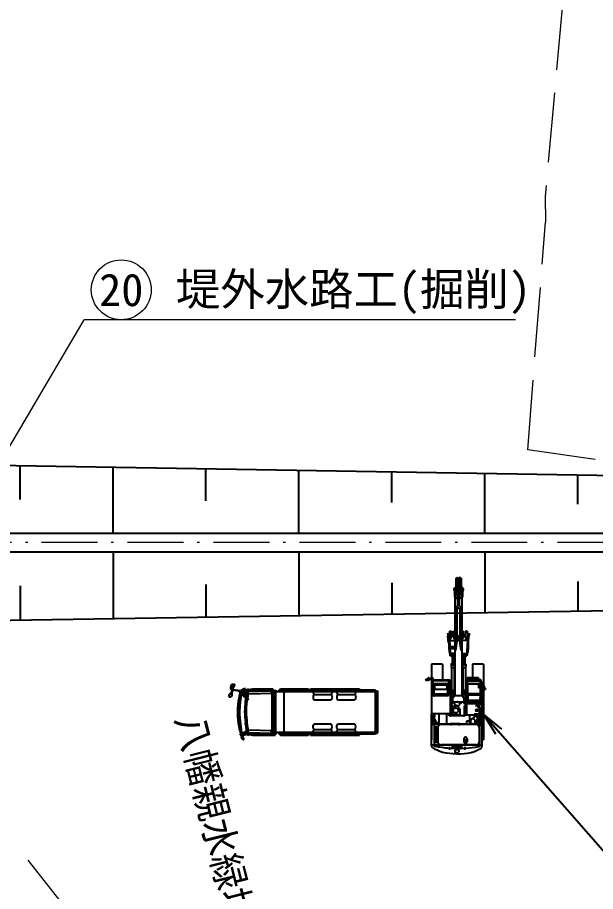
# Model space of a CAD drawing. Header units: millimetres. Extents: x -2078669 to -1085629, y -5987148 to 310365.
# Drawn here: x -1631355 to -1600260, y -5436709 to -5389728 of the extents above; entities that cross this region are included whole.
import ezdxf
from ezdxf.enums import TextEntityAlignment as Align

# ---------------------------------------------------------------- set-up
doc = ezdxf.new("R2010")
doc.units = ezdxf.units.MM
doc.header["$LTSCALE"] = 500
doc.header["$PDSIZE"] = 300
doc.linetypes.add('SXF_一点短鎖線', pattern=[9.25, 6, -1.5, 0.25, -1.5])
for name, color, linetype, lineweight in [('D-BGD', 7, 'Continuous', 13), ('D-BMK', 2, 'SXF_一点短鎖線', 13), ('D-BYP-STRA', 1, 'Continuous', 25), ('D-BYP-STRB', 5, 'Continuous', 25), ('D-BYP-STRC', 1, 'Continuous', 13)]:
    doc.layers.add(name, color=color, linetype=linetype, lineweight=lineweight)
doc.styles.add('BIGFONT', font='txt', dxfattribs={"height": 0.2, "bigfont": 'BIGFONT'})
doc.styles.add('MS ゴシック', font='MS Gothic.ttf')
doc.styles.get("Standard").update_dxf_attribs({"font": 'txt.shx', "bigfont": '@extfont2.shx'})
doc.dimstyles.new('DIM-500-F', dxfattribs={"dimscale": 500, "dimtxt": 3.5, "dimasz": 2.5, "dimexe": 0, "dimexo": 2, "dimgap": 0.8, "dimtad": 1, "dimdec": 0, "dimzin": 0, "dimdsep": 46, "dimtxsty": 'MS ゴシック', "dimblk": 'OPEN', "dimcen": 0.1, "dimclrd": 256, "dimclre": 256, "dimclrt": 256, "dimaunit": 1, "dimadec": 4, "dimazin": 0, "dimtfac": 1, "dimtdec": 0, "dimtmove": 2, "dimatfit": 3, "dimldrblk": 'OPEN', "dimfxl": 1, "dimtolj": 1, "dimtzin": 0, "dimlwd": -1, "dimlwe": -1, "dimarcsym": 2})

# ---------------------------------------------------------------- blocks, each defined once
blk = doc.blocks.new('河川平面')
at = {"layer": 'D-BGD', "linetype": 'Continuous'}
for p, q in [((1708952, -2754304, 363161), (1708614, -2758035, 363015)), ((1708501, -2759279, 362967), (1708163, -2763011, 362822)), ((1707836, -2768491, 362757), (1708010, -2766237, 362740)), ((1707449, -2773476, 362793), (1707739, -2769738, 362766)), ((1707063, -2778461, 362830), (1707353, -2774722, 362802)), ((1710683, -2778985, 362810), (1707063, -2778461, 362830)), ((1680162, -2800525, 363195), (1682487, -2803466, 363236))]:
    blk.add_line(p, q, dxfattribs=at)
at = {"layer": 'D-BGD', "linetype": 'Continuous', "extrusion": (-0.293922, -0.009871, 0.955778), "elevation": -128017}
blk.add_lwpolyline([(2820030, 1649604), (2820629, 1649526), (2822009, 1649492)], dxfattribs=at)
at = {"layer": 'D-BGD', "linetype": 'Continuous', "style": 'BIGFONT'}
blk.add_text('八幡親水緑地', height=1750, rotation=284.1091, dxfattribs=at).set_placement((1687956, -2792955))
blk = doc.blocks.new('_Open')
at = {"color": 0, "linetype": 'ByBlock', "lineweight": -2}
for p, q in [((-1, 0.167), (0, 0)), ((-1, -0.167), (0, 0)), ((0, 0), (-1, 0))]:
    blk.add_line(p, q, dxfattribs=at)
blk = doc.blocks.new('A$C45d7a2f6')
at = {"layer": 'D-BYP-STRB', "linetype": 'Continuous'}
for p, q in [((4656, 3096), (5851, 3096)), ((4656, 3096), (4656, 2496)), ((5396, 2831), (5396, 2215)), ((5396, 2831), (5596, 2831)), ((5446, 2831), (5446, 2215)), ((5496, 2831), (5496, 2215)), ((5509, 2945), (6472, 2945)), ((5509, 2910), (6472, 2910)), ((5546, 2831), (5546, 2215)), ((5596, 3012), (5596, 2945)), ((5596, 3012), (5812, 3012)), ((5596, 2910), (5596, 2187)), ((5720, 2945), (5723, 2967)), ((5723, 2967), (5734, 2988)), ((5732, 3012), (5732, 2984)), ((5732, 2910), (5732, 2233)), ((5734, 2988), (5751, 3006)), ((5751, 3006), (5799, 2984)), ((5755, 2980), (6444, 2980)), ((5780, 2910), (5780, 2831)), ((5780, 2831), (5924, 2831)), ((5797, 2980), (5876, 3149)), ((5818, 2980), (5893, 3140)), ((5833, 3012), (7026, 3012)), ((5859, 3148), (5850, 3128)), ((5862, 3119), (5850, 3128)), ((5872, 3167), (5859, 3148)), ((5888, 3182), (5872, 3167)), ((5872, 3096), (5907, 3096)), ((5877, 2910), (5877, 2831)), ((5883, 3104), (5878, 3108)), ((5922, 3159), (5883, 3104)), ((5922, 3159), (5888, 3182)), ((5896, 3046), (5893, 3058)), ((5915, 3107), (5895, 3121)), ((5896, 3046), (5916, 3029)), ((5898, 3083), (5946, 3152)), ((5930, 3129), (5910, 3142)), ((5924, 2910), (5924, 2831)), ((5968, 3175), (6007, 3204)), ((5974, 3096), (8726, 3096)), ((6007, 3204), (6031, 3192)), ((6248, 2910), (6248, 2225)), ((6334, 2910), (6334, 2225)), ((6502, 2966), (6560, 2935)), ((6510, 2907), (6839, 2859)), ((6515, 2942), (6856, 2892)), ((6549, 2902), (6838, 2750)), ((6613, 2868), (6613, 2255)), ((6654, 2886), (6859, 2779)), ((6701, 3012), (6701, 2915)), ((6701, 2879), (6701, 2862)), ((6701, 2822), (6701, 2194)), ((6799, 3012), (6799, 2900)), ((6799, 2865), (6799, 2810)), ((6839, 2859), (6903, 2797)), ((6856, 2892), (6928, 2822)), ((6928, 2822), (6903, 2797)), ((6959, 2876), (6959, 2781)), ((6977, 2893), (7868, 2893)), ((6977, 2858), (7868, 2858)), ((6994, 2858), (6994, 2781)), ((7105, 2993), (7105, 2974)), ((7105, 2993), (7161, 2993)), ((7105, 2974), (7161, 2974)), ((7161, 3002), (7161, 2967)), ((7236, 3002), (7236, 2967)), ((7236, 2993), (7313, 2993)), ((7236, 2974), (7313, 2974)), ((7313, 3012), (9090, 3012)), ((7340, 2858), (7340, 2594)), ((7349, 2938), (7349, 2893)), ((7368, 2938), (7368, 2893)), ((7375, 2858), (7375, 2594)), ((7401, 3012), (7401, 2934)), ((7401, 2858), (7401, 2128)), ((7495, 2999), (7402, 2935)), ((7635, 2824), (7519, 2743)), ((7702, 2824), (7817, 2743)), ((7842, 2999), (7934, 2935)), ((7940, 3012), (7940, 2931)), ((7944, 2879), (9050, 2879)), ((8056, 2858), (8840, 2858)), ((8726, 3096), (8726, 3012)), ((9010, 2879), (9010, 3012)), ((9010, 2879), (9010, 300)), ((4656, 2496), (5596, 2496)), ((6799, 2770), (6799, 2187)), ((6838, 2750), (6903, 2686)), ((6859, 2779), (6928, 2711)), ((6928, 2711), (6903, 2686)), ((6959, 2781), (6994, 2781)), ((7340, 2594), (7375, 2594)), ((7401, 2350), (7879, 2350)), ((7489, 2596), (7631, 2433)), ((7689, 2650), (7600, 2559)), ((7693, 2647), (7603, 2554)), ((7649, 2759), (7815, 2621)), ((7720, 2350), (7720, 2179)), ((7879, 2786), (7879, 2350)), ((7896, 2698), (7896, 1796)), ((9000, 2698), (9000, 804)), ((43, 1885), (919, 1885)), ((43, 1885), (43, 1840)), ((494, 1885), (494, 1793)), ((559, 1974), (559, 1901)), ((559, 1974), (733, 1974)), ((559, 1962), (988, 1962)), ((559, 1901), (731, 1901)), ((599, 1998), (599, 1974)), ((599, 1998), (690, 1998)), ((599, 1901), (599, 1885)), ((690, 1998), (690, 1974)), ((690, 1901), (690, 1885)), ((731, 1923), (1020, 1923)), ((731, 1923), (731, 1885)), ((733, 1974), (733, 1962)), ((919, 1923), (919, 1793)), ((988, 1962), (1118, 1937)), ((1118, 1937), (1118, 1793)), ((1118, 1937), (6365, 1937)), ((2887, 2220), (3131, 2228)), ((2887, 2220), (2887, 2125)), ((2887, 2125), (3131, 2117)), ((2887, 2006), (3131, 2014)), ((2887, 2006), (2887, 1937)), ((3106, 2279), (3000, 2323)), ((3000, 2323), (3106, 2323)), ((3081, 1918), (3068, 1893)), ((3068, 1893), (3215, 1814)), ((3081, 1918), (3222, 1842)), ((3106, 2323), (3142, 2308)), ((3106, 2279), (3422, 2255)), ((3131, 2228), (3131, 2270)), ((3131, 2270), (3382, 2251)), ((3131, 2270), (3228, 2270)), ((3131, 2231), (3131, 2228)), ((3131, 2228), (3301, 2200)), ((3131, 2117), (3301, 2145)), ((3131, 2117), (3131, 2014)), ((3131, 2014), (3301, 1986)), ((3511, 2280), (3142, 2308)), ((3301, 2200), (3301, 2145)), ((3301, 1986), (3301, 1937)), ((3382, 2251), (3382, 1939)), ((3382, 2225), (4206, 2178)), ((3383, 2250), (4007, 2250)), ((3383, 2233), (4007, 2233)), ((3920, 1918), (3397, 1842)), ((3924, 1890), (3399, 1814)), ((3422, 2255), (3511, 2255)), ((3511, 2255), (3511, 2280)), ((3511, 2270), (3763, 2270)), ((3763, 2270), (4007, 2250)), ((3924, 1890), (3920, 1918)), ((4007, 2233), (4007, 2250)), ((4007, 2233), (4206, 2199)), ((4076, 1970), (4080, 1999)), ((4241, 1999), (4080, 1999)), ((4090, 2096), (4090, 2142)), ((4090, 2142), (4231, 2142)), ((4090, 1999), (4090, 2096)), ((4231, 2096), (4090, 2096)), ((4206, 2142), (4206, 2199)), ((4231, 2096), (4231, 2142)), ((4231, 1999), (4231, 2096)), ((4231, 2090), (4651, 2090)), ((4231, 2005), (4651, 2005)), ((4246, 1970), (4241, 1999)), ((4651, 2136), (4789, 2136)), ((4651, 2136), (4685, 2136)), ((4651, 1959), (4789, 1959)), ((4651, 1959), (4685, 1959)), ((4817, 2119), (6019, 2119)), ((4817, 1976), (6019, 1976)), ((5396, 2215), (5596, 2215)), ((5596, 2216), (5771, 2216)), ((6799, 2187), (5596, 2187)), ((5732, 2233), (6248, 2233)), ((5771, 2233), (5771, 2216)), ((5841, 2187), (5871, 2119)), ((6017, 2135), (6017, 2118)), ((6017, 2135), (7238, 2135)), ((6023, 2187), (6023, 2135)), ((6023, 1976), (6023, 1937)), ((6025, 1959), (6266, 1959)), ((6034, 2113), (7238, 2113)), ((6035, 1981), (6312, 1981)), ((6047, 2098), (6178, 2098)), ((6047, 1997), (6178, 1997)), ((6078, 2187), (6078, 2135)), ((6130, 1959), (6130, 1937)), ((6166, 2187), (6166, 2135)), ((6168, 2113), (6168, 2097)), ((6168, 1981), (6168, 1997)), ((6168, 1937), (6168, 1959)), ((6178, 1997), (6178, 2098)), ((6472, 2018), (6189, 1937)), ((6248, 2225), (6334, 2225)), ((6262, 1981), (6262, 2113)), ((6290, 1981), (6290, 2113)), ((6312, 1972), (6312, 1981)), ((6343, 2255), (6701, 2255)), ((6365, 1937), (6365, 1554)), ((6404, 2135), (6404, 2187)), ((6453, 2113), (6453, 2088)), ((6792, 2088), (6453, 2088)), ((6465, 2063), (6465, 2088)), ((6732, 2063), (6465, 2063)), ((6472, 2063), (6472, 2018)), ((6702, 2062), (6702, 1430)), ((6758, 2076), (6732, 2063)), ((6811, 2093), (6733, 2051)), ((6758, 2088), (6758, 2076)), ((6792, 2113), (6792, 2088)), ((6799, 2187), (7401, 2187)), ((6811, 2093), (6811, 2113)), ((6897, 2169), (6897, 2135)), ((7367, 2169), (6897, 2169)), ((6897, 2113), (6897, 2074)), ((7431, 2074), (6897, 2074)), ((6919, 2135), (6919, 2113)), ((7238, 2135), (7238, 2113)), ((7352, 2187), (7398, 2131)), ((7442, 2009), (7442, 1326)), ((7720, 2179), (7879, 2179)), ((7879, 2179), (7879, 1789)), ((8668, 2211), (8841, 2211)), ((8668, 2040), (8841, 2040)), ((8752, 2211), (8752, 2040)), ((8752, 2188), (8809, 2188)), ((8755, 2063), (8809, 2063)), ((8809, 2174), (8899, 2174)), ((8809, 2077), (8899, 2077)), ((8899, 2174), (8899, 2077)), ((9035, 1907), (9144, 1907)), ((9035, 1907), (9035, 1405)), ((9139, 2061), (9139, 2136)), ((9139, 2136), (9214, 2136)), ((9139, 2061), (9214, 2061)), ((9146, 1907), (9146, 1405)), ((9214, 2061), (9214, 2136)), ((0, 1840), (0, 1805)), ((0, 1840), (494, 1840)), ((0, 1805), (494, 1805)), ((0, 1687), (494, 1687)), ((0, 1652), (0, 1687)), ((0, 1652), (494, 1652)), ((29, 1805), (29, 1746)), ((29, 1687), (29, 1746)), ((43, 1606), (43, 1652)), ((43, 1606), (919, 1606)), ((170, 1805), (170, 1746)), ((170, 1793), (1533, 1793)), ((170, 1687), (170, 1746)), ((170, 1698), (1533, 1698)), ((494, 1606), (494, 1698)), ((559, 1518), (559, 1590)), ((559, 1590), (731, 1590)), ((559, 1530), (988, 1530)), ((559, 1518), (733, 1518)), ((599, 1590), (599, 1606)), ((599, 1494), (599, 1518)), ((599, 1494), (690, 1494)), ((690, 1590), (690, 1606)), ((690, 1494), (690, 1518)), ((731, 1568), (731, 1606)), ((731, 1568), (1020, 1568)), ((733, 1518), (733, 1530)), ((919, 1568), (919, 1698)), ((988, 1530), (1118, 1554)), ((1084, 1860), (1084, 1793)), ((1084, 1632), (1084, 1698)), ((1118, 1554), (1118, 1698)), ((1118, 1554), (6365, 1554)), ((1574, 1849), (1703, 1849)), ((1574, 1643), (1703, 1643)), ((1703, 1826), (3183, 1826)), ((1706, 1665), (3183, 1665)), ((2887, 1485), (2887, 1554)), ((2887, 1485), (3131, 1477)), ((3068, 1598), (3215, 1678)), ((3081, 1573), (3068, 1598)), ((3081, 1573), (3222, 1650)), ((3131, 1477), (3301, 1505)), ((3131, 1374), (3131, 1477)), ((3165, 1789), (3286, 1789)), ((3165, 1703), (3286, 1703)), ((3215, 1814), (3399, 1814)), ((3215, 1678), (3399, 1678)), ((3222, 1842), (3397, 1842)), ((3222, 1789), (3222, 1814)), ((3222, 1795), (3400, 1795)), ((3222, 1703), (3222, 1678)), ((3222, 1697), (3400, 1697)), ((3222, 1650), (3397, 1650)), ((3301, 1505), (3301, 1554)), ((3363, 1795), (3363, 1746)), ((3363, 1697), (3363, 1746)), ((3382, 1241), (3382, 1552)), ((3920, 1573), (3397, 1650)), ((3924, 1601), (3399, 1678)), ((3400, 1795), (3400, 1814)), ((3400, 1697), (3400, 1678)), ((3786, 1520), (3726, 1524)), ((3726, 1523), (3726, 1348)), ((3789, 1526), (3789, 1520)), ((3839, 1526), (3789, 1526)), ((3800, 1526), (3800, 1554)), ((3816, 1491), (3801, 1511)), ((3816, 1491), (3816, 1380)), ((3839, 1415), (3816, 1415)), ((3828, 1526), (3828, 1554)), ((3839, 1526), (3839, 1415)), ((3924, 1601), (3920, 1573)), ((4076, 1522), (4080, 1492)), ((4241, 1492), (4080, 1492)), ((4090, 1492), (4090, 1396)), ((4231, 1492), (4231, 1396)), ((4231, 1487), (4651, 1487)), ((4246, 1522), (4241, 1492)), ((4651, 1532), (4789, 1532)), ((4817, 1515), (6019, 1515)), ((6023, 1554), (6023, 1514)), ((6025, 1532), (6266, 1532)), ((6035, 1510), (6312, 1510)), ((6047, 1494), (6178, 1494)), ((6168, 1554), (6168, 1532)), ((6168, 1510), (6168, 1494)), ((6178, 1494), (6178, 1394)), ((6472, 1473), (6189, 1554)), ((6262, 1510), (6262, 1378)), ((6290, 1378), (6290, 1510)), ((6312, 1510), (6312, 1519)), ((6465, 1428), (6732, 1428)), ((6465, 1428), (6465, 1403)), ((6472, 1428), (6472, 1473)), ((6758, 1415), (6732, 1428)), ((6733, 1440), (6811, 1398)), ((6758, 1403), (6758, 1415)), ((6799, 1868), (6761, 1829)), ((6761, 1829), (6808, 1783)), ((6808, 1783), (6846, 1823)), ((6911, 1412), (6911, 1602)), ((7036, 1426), (7270, 1426)), ((7056, 1402), (7118, 1417)), ((7068, 1813), (7442, 1813)), ((7442, 1417), (7116, 1417)), ((7387, 1813), (7387, 1542)), ((7852, 1386), (7852, 1740)), ((7874, 1386), (7874, 1740)), ((7879, 1758), (7879, 1368)), ((7896, 1773), (7896, 1353)), ((7909, 1797), (7939, 1797)), ((7909, 1775), (7939, 1775)), ((7939, 1797), (7939, 1775)), ((9258, 1721), (9258, 1590)), ((9298, 1761), (9368, 1761)), ((9298, 1550), (9368, 1550)), ((9298, 1550), (9368, 1550)), ((9426, 1703), (9402, 1742)), ((9426, 1607), (9402, 1569)), ((9431, 1682), (9431, 1628)), ((2887, 1366), (3131, 1374)), ((2887, 1272), (2887, 1366)), ((2887, 1272), (3131, 1264)), ((3106, 1213), (3000, 1168)), ((3000, 1168), (3106, 1168)), ((3106, 1213), (3422, 1236)), ((3106, 1168), (3142, 1183)), ((3131, 1374), (3301, 1346)), ((3131, 1264), (3301, 1292)), ((3131, 1260), (3131, 1264)), ((3131, 1264), (3131, 1222)), ((3131, 1222), (3382, 1241)), ((3131, 1222), (3228, 1222)), ((3511, 1211), (3142, 1183)), ((3301, 1292), (3301, 1346)), ((3382, 1266), (4206, 1313)), ((3383, 1258), (4007, 1258)), ((3383, 1241), (4007, 1241)), ((3422, 1236), (3511, 1236)), ((3511, 1236), (3511, 1211)), ((3511, 1222), (3763, 1222)), ((3786, 1351), (3726, 1347)), ((3763, 1222), (4007, 1241)), ((3816, 1380), (3801, 1359)), ((4007, 1258), (4206, 1292)), ((4007, 1258), (4007, 1241)), ((4090, 1396), (4090, 1350)), ((4231, 1396), (4090, 1396)), ((4090, 1350), (4231, 1350)), ((4206, 1350), (4206, 1292)), ((4231, 1401), (4651, 1401)), ((4231, 1396), (4231, 1350)), ((4651, 1356), (4685, 1356)), ((4651, 1356), (4789, 1356)), ((4817, 1373), (6019, 1373)), ((5518, 1278), (5518, 354)), ((5534, 1294), (7325, 1294)), ((5548, 1212), (5548, 372)), ((5548, 1212), (5713, 1212)), ((5713, 1294), (5713, 290)), ((5757, 1212), (5713, 1070)), ((5751, 1072), (5751, 510)), ((5762, 1212), (6299, 1212)), ((5788, 1067), (5788, 516)), ((5836, 1294), (5871, 1373)), ((5836, 1157), (6186, 1157)), ((5843, 1122), (5998, 1122)), ((6013, 1107), (6013, 476)), ((6017, 1356), (6017, 1373)), ((6017, 1356), (7238, 1356)), ((6023, 1356), (6023, 1294)), ((6034, 1378), (7237, 1378)), ((6047, 1394), (6178, 1394)), ((6168, 1378), (6168, 1394)), ((6271, 1072), (6271, 510)), ((6359, 1152), (6359, 432)), ((6453, 1378), (6453, 1403)), ((6792, 1403), (6453, 1403)), ((6453, 1356), (6453, 1295)), ((6792, 1378), (6792, 1403)), ((6811, 1378), (6811, 1398)), ((6896, 1402), (7056, 1402)), ((6897, 1378), (6897, 1402)), ((6897, 1322), (6897, 1357)), ((6897, 1322), (7075, 1322)), ((7442, 1322), (7075, 1322)), ((7238, 1355), (7238, 1377)), ((7325, 1294), (7325, 290)), ((7325, 1195), (7397, 1243)), ((7325, 1101), (7879, 1101)), ((7879, 1337), (7879, 439)), ((7896, 1330), (7896, 804)), ((7909, 1351), (7939, 1351)), ((7909, 1329), (7939, 1329)), ((7939, 1351), (7939, 1329)), ((9035, 1405), (9144, 1405)), ((9139, 1227), (9139, 1302)), ((9139, 1302), (9214, 1302)), ((9139, 1227), (9214, 1227)), ((9214, 1227), (9214, 1302)), ((4656, 896), (4656, 296)), ((4656, 896), (5518, 896)), ((7325, 692), (7879, 692)), ((7413, 516), (7413, 419)), ((7448, 516), (7448, 436)), ((7799, 567), (7668, 516)), ((7723, 504), (7723, 436)), ((7758, 504), (7758, 436)), ((7805, 635), (7805, 481)), ((7840, 635), (7840, 481)), ((8021, 605), (8021, 433)), ((8021, 581), (8871, 581)), ((8021, 524), (8871, 524)), ((8041, 625), (8851, 625)), ((8056, 644), (8840, 644)), ((8446, 625), (8446, 433)), ((8871, 605), (8871, 433)), ((4656, 296), (5431, 296)), ((5434, 173), (5392, 162)), ((5392, 162), (5393, 139)), ((5393, 139), (5399, 118)), ((5399, 118), (5409, 97)), ((5453, 109), (5409, 97)), ((5411, 142), (5413, 143)), ((5431, 151), (5413, 144)), ((5420, 126), (5417, 126)), ((5429, 340), (5420, 348)), ((5441, 134), (5420, 126)), ((5428, 345), (5424, 362)), ((5428, 223), (5433, 224)), ((5430, 330), (5434, 193)), ((5430, 325), (5430, 325)), ((5433, 173), (5431, 181)), ((5452, 381), (5438, 384)), ((5447, 350), (5443, 366)), ((5446, 137), (5453, 109)), ((5449, 331), (5453, 194)), ((5449, 316), (5469, 306)), ((5449, 108), (5481, 19)), ((5450, 296), (5518, 296)), ((5452, 229), (5467, 233)), ((5469, 37), (5461, 75)), ((5462, 390), (5501, 371)), ((5633, 322), (5465, 337)), ((5471, 234), (5466, 233)), ((5633, 344), (5467, 359)), ((5471, 224), (5471, 223)), ((5471, 223), (5471, 222)), ((5471, 222), (5471, 222)), ((5479, 202), (5482, 195)), ((5525, 10), (5488, 0)), ((5501, 340), (5501, 340)), ((5518, 332), (5518, 290)), ((5518, 290), (7323, 290)), ((5525, 21), (5525, 21)), ((5525, 21), (5525, 20)), ((5525, 10), (5530, 12)), ((5548, 372), (5713, 372)), ((5649, 355), (5658, 355)), ((5649, 307), (5658, 307)), ((5658, 342), (5674, 342)), ((5658, 320), (5674, 320)), ((5713, 457), (5762, 372)), ((5762, 372), (6299, 372)), ((5836, 425), (6186, 425)), ((5843, 461), (5998, 461)), ((7325, 433), (7413, 433)), ((9056, 300), (7325, 300)), ((7325, 296), (8726, 296)), ((7431, 436), (7760, 436)), ((7431, 401), (7760, 401)), ((7867, 353), (7761, 313)), ((7881, 433), (9019, 433)), ((7890, 433), (7890, 406)), ((7890, 376), (7890, 300)), ((8021, 467), (8871, 467)), ((8726, 300), (8726, 296))]:
    blk.add_line(p, q, dxfattribs=at)
blk.add_lwpolyline([(7236, 3002, 0.136471), (7233, 3014, 0.105694), (7224, 3024, 0.081409), (7212, 3030, 0.070635), (7199, 3031, 0.070632), (7186, 3030, 0.081404), (7174, 3024, 0.105703), (7164, 3014, 0.136497), (7161, 3002, 0.136471), (7164, 2989, 0.105694), (7174, 2980, 0.081409), (7186, 2974, 0.070635), (7199, 2972, 0.070632), (7212, 2974, 0.081404), (7224, 2980, 0.105703), (7233, 2989, 0.136497)], format="xyb", close=True, dxfattribs=at)
for points in [[(7161, 2967, 0.070477), (7162, 2960, 0.064818), (7164, 2954, 0.056649), (7169, 2949, 0.048921), (7174, 2945, 0.042865), (7179, 2941, 0.038626), (7186, 2939, 0.035992), (7192, 2937, 0.034731), (7199, 2937, 0.034724), (7205, 2937, 0.035983), (7212, 2939, 0.038625), (7218, 2941, 0.042865), (7224, 2945, 0.048922), (7229, 2949, 0.056654), (7233, 2954, 0.064825), (7236, 2960, 0.070481), (7236, 2967)], [(4608, 2005, 0.053487), (4617, 1984, 0.089277), (4631, 1967, 0.174121), (4651, 1959, 0.177751), (4671, 1967, 0.091535), (4685, 1984, 0.054322), (4693, 2004, 0.040172), (4698, 2025, 0.035027), (4700, 2047, 0.035027), (4698, 2069, 0.040172), (4693, 2091, 0.054324), (4685, 2111, 0.091541), (4671, 2128, 0.177766), (4651, 2136, 0.174102), (4631, 2128, 0.089274), (4617, 2110, 0.053486), (4608, 2090)], [(4651, 2005, 0.119775), (4657, 2006, 0.082251), (4663, 2010, 0.053784), (4667, 2016, 0.038318), (4670, 2021, 0.029931), (4672, 2028, 0.025241), (4673, 2034, 0.022686), (4674, 2041, 0.021546), (4675, 2047, 0.021544), (4674, 2054, 0.022682), (4673, 2061, 0.025239), (4672, 2067, 0.029928), (4670, 2073, 0.038319), (4667, 2079, 0.05379), (4663, 2084, 0.082258), (4657, 2088, 0.11979), (4651, 2090)], [(4789, 1959, 0.119721), (4802, 1962, 0.082236), (4813, 1971, 0.053797), (4821, 1981, 0.038331), (4827, 1994, 0.029944), (4832, 2007, 0.025253), (4835, 2020, 0.022697), (4837, 2034, 0.021557), (4837, 2047, 0.021555), (4837, 2061, 0.022694), (4835, 2075, 0.025252), (4832, 2088, 0.029943), (4827, 2101, 0.038333), (4821, 2113, 0.053796), (4813, 2124, 0.082239), (4802, 2132, 0.119729), (4789, 2136)], [(6019, 1976, 0.119792), (6030, 1979, 0.082244), (6039, 1985, 0.05378), (6046, 1994, 0.038316), (6051, 2004, 0.02993), (6054, 2015, 0.02524), (6057, 2025, 0.022686), (6058, 2036, 0.021546), (6059, 2047, 0.021544), (6058, 2058, 0.022683), (6057, 2069, 0.02524), (6054, 2080, 0.029929), (6051, 2091, 0.038317), (6046, 2100, 0.053783), (6039, 2109, 0.082245), (6030, 2116, 0.119805), (6019, 2119)], [(1574, 1849, 0.156106), (1560, 1844, 0.082031), (1549, 1833, 0.046403), (1541, 1820, 0.031206), (1536, 1806, 0.023806), (1532, 1791, 0.019869), (1529, 1776, 0.017777), (1528, 1761, 0.016855), (1527, 1746, 0.016853), (1528, 1731, 0.017775), (1529, 1715, 0.019869), (1532, 1700, 0.023806), (1536, 1686, 0.031207), (1541, 1672, 0.046402), (1549, 1658, 0.082035), (1560, 1648, 0.15611), (1574, 1643)], [(1732, 1826, 0.085903), (1719, 1842, 0.199226), (1701, 1849, 0.179157), (1684, 1840, 0.076875), (1672, 1823, 0.042828), (1665, 1805, 0.030076), (1660, 1786, 0.024531), (1657, 1766, 0.02233), (1656, 1746, 0.02233), (1657, 1726, 0.02453), (1660, 1706, 0.030076), (1665, 1686, 0.042829), (1672, 1668, 0.076883), (1684, 1652, 0.179192), (1701, 1643, 0.199194), (1719, 1650, 0.085892), (1732, 1665)], [(1703, 1826, 0.157469), (1692, 1822, 0.08302), (1684, 1814, 0.046805), (1678, 1804, 0.031391), (1673, 1793, 0.023902), (1670, 1781, 0.019922), (1668, 1770, 0.017805), (1667, 1758, 0.016866), (1666, 1746, 0.01685), (1667, 1734, 0.017755), (1668, 1722, 0.019827), (1670, 1711, 0.023728), (1673, 1699, 0.031054), (1677, 1688, 0.04607), (1683, 1678, 0.081227), (1691, 1669, 0.155008), (1703, 1665)], [(3214, 1789, 0.047597), (3207, 1806, 0.093728), (3196, 1820, 0.242567), (3179, 1826, 0.172132), (3165, 1815, 0.068724), (3156, 1799, 0.040046), (3150, 1782, 0.029892), (3148, 1764, 0.026234), (3147, 1746, 0.026228), (3148, 1727, 0.029875), (3150, 1709, 0.040001), (3156, 1692, 0.068589), (3165, 1676, 0.171652), (3179, 1666, 0.242985), (3196, 1671, 0.093956), (3207, 1685, 0.047664), (3214, 1703)], [(4608, 1401, 0.053488), (4617, 1381, 0.089279), (4631, 1364, 0.174121), (4651, 1356, 0.177748), (4671, 1363, 0.091535), (4685, 1380, 0.054323), (4693, 1401, 0.040172), (4698, 1422, 0.035028), (4700, 1444, 0.035027), (4698, 1466, 0.040172), (4693, 1488, 0.054324), (4685, 1508, 0.091542), (4671, 1525, 0.177771), (4651, 1532, 0.1741), (4631, 1524, 0.089271), (4617, 1507, 0.053485), (4608, 1487)], [(4651, 1401, 0.119774), (4657, 1403, 0.082251), (4663, 1407, 0.053784), (4667, 1412, 0.038319), (4670, 1418, 0.029932), (4672, 1424, 0.025241), (4673, 1431, 0.022686), (4674, 1437, 0.021546), (4675, 1444, 0.021543), (4674, 1451, 0.022681), (4673, 1457, 0.025238), (4672, 1464, 0.029927), (4670, 1470, 0.038318), (4667, 1476, 0.053789), (4663, 1481, 0.082258), (4657, 1485, 0.119794), (4651, 1487)], [(4789, 1356, 0.119721), (4802, 1359, 0.082236), (4813, 1367, 0.053797), (4821, 1378, 0.038331), (4827, 1390, 0.029944), (4832, 1403, 0.025253), (4835, 1417, 0.022697), (4837, 1430, 0.021557), (4837, 1444, 0.021555), (4837, 1458, 0.022694), (4835, 1471, 0.025252), (4832, 1485, 0.029943), (4827, 1498, 0.038333), (4821, 1510, 0.053796), (4813, 1521, 0.082239), (4802, 1529, 0.119729), (4789, 1532)], [(6019, 1373, 0.11979), (6030, 1375, 0.082244), (6039, 1382, 0.053781), (6046, 1391, 0.038317), (6051, 1401, 0.029931), (6054, 1411, 0.025241), (6057, 1422, 0.022686), (6058, 1433, 0.021546), (6059, 1444, 0.021544), (6058, 1455, 0.022682), (6057, 1466, 0.025239), (6054, 1477, 0.029929), (6051, 1487, 0.038317), (6046, 1497, 0.053782), (6039, 1506, 0.082245), (6030, 1513, 0.119807), (6019, 1515)]]:
    blk.add_lwpolyline(points, format="xyb", dxfattribs=at)
for points in [[(6733, 2051), (6718, 2040), (6702, 2016)], [(6733, 1440), (6718, 1451), (6706, 1467), (6702, 1476)], [(5417, 126), (5414, 127), (5412, 128), (5410, 131), (5409, 133), (5409, 136), (5410, 139), (5411, 142)], [(5431, 181), (5428, 188), (5427, 195), (5425, 201), (5425, 207), (5424, 212), (5425, 216), (5425, 219), (5427, 221), (5428, 223)], [(5434, 193), (5434, 186), (5434, 179), (5434, 172), (5433, 166), (5433, 160), (5432, 156), (5432, 153), (5431, 151), (5431, 150), (5431, 149)], [(5433, 212), (5433, 212), (5433, 212)], [(5453, 194), (5453, 186), (5453, 179), (5453, 171), (5452, 164), (5452, 158), (5451, 152), (5450, 148), (5449, 144), (5448, 141), (5447, 139), (5445, 137), (5443, 135), (5441, 134)], [(5466, 233), (5467, 232), (5468, 231), (5469, 228), (5471, 224)], [(5488, 0), (5486, 0), (5484, 1), (5481, 4), (5479, 7), (5477, 12), (5475, 17), (5473, 23), (5471, 30), (5469, 37)], [(5471, 234), (5472, 233), (5472, 232), (5474, 229), (5475, 225), (5477, 221), (5479, 216), (5482, 210), (5484, 203), (5486, 197)], [(5471, 222), (5473, 220), (5475, 214), (5477, 208), (5479, 202)], [(5487, 11), (5485, 12), (5484, 13), (5483, 15), (5481, 19)], [(5482, 195), (5497, 147), (5510, 99), (5520, 51)], [(5525, 51), (5515, 100), (5502, 149), (5486, 197)], [(5520, 51), (5522, 43), (5523, 36), (5524, 30), (5525, 24), (5525, 21)], [(5525, 51), (5526, 44), (5528, 37), (5529, 31), (5529, 26), (5530, 21), (5530, 17), (5531, 14), (5530, 12), (5530, 12)], [(5525, 20), (5526, 16), (5526, 13), (5526, 11), (5525, 10)]]:
    blk.add_lwpolyline(points, dxfattribs=at)
for centre, radius in [((5849, 2873), 14.4), ((7139, 2730), 54.3), ((9177, 2099), 27), ((7147, 1602), 136), ((9177, 1264), 27)]:
    blk.add_circle(centre, radius, dxfattribs=at)
for centre, radius, start, end in [((5509, 2928), 17.5, 90, 270), ((5757, 2963), 17.5, 90, 270), ((5885, 3144), 9.5, 334.843, 154.843), ((5922, 3066), 30, 144.8963, 194.0439), ((5561, 3401), 514, 313.6002, 336.0295), ((6028, 3095), 100, 126.9441, 144.8963), ((6444, 2855), 125, 62.318, 90), ((6472, 2645), 300, 81.6692, 90), ((6472, 2645), 265, 81.6692, 90), ((6846, 2876), 17.5, 261.6692, 81.6692), ((6977, 2876), 17.5, 90, 270), ((7061, 3028), 35, 90.0839, 181.8612), ((8081, 3062), 1056, 181.8612, 189.174), ((7065, -42), 3106, 86.0627, 90.0839), ((7276, 3021), 35, 7.0266, 86.0627), ((3186, 2517), 4156, 6.5786, 7.0266), ((7313, 2938), 55, 0, 90), ((7313, 2938), 36, 0, 90), ((3186, 2517), 4156, 5.1929, 6.315), ((7425, 2902), 40, 124.9954, 192.3717), ((8001, 3235), 705, 212.3453, 223.9914), ((7518, 2967), 40, 39.8793, 124.9954), ((7008, 2540), 705, 30.0522, 39.8793), ((7623, 2840), 20, 305.009, 25.9995), ((7008, 2540), 705, 25.9995, 26.8171), ((7713, 2840), 20, 154.0005, 234.991), ((8329, 2540), 705, 153.1829, 154.0005), ((8329, 2540), 705, 140.1207, 149.9478), ((7819, 2967), 40, 55.0046, 140.1207), ((7336, 3235), 705, 316.0086, 329.8885), ((7868, 2876), 17.5, 270, 90), ((8056, 2698), 160, 90, 180), ((7911, 2902), 40, 329.8885, 55.0046), ((8840, 2698), 160, 0, 90), ((9050, 2839), 40, 9.4708, 90), ((1268, 1541), 7929, 4.3062, 9.4708), ((9090, 2892), 120, 25.9692, 90), ((5531, 1158), 4080, 19.1185, 25.9692), ((6845, 2766), 17.5, 242.318, 62.318), ((7576, 2671), 115, 137.7234, 281.9803), ((7508, 2760), 20, 223.9914, 304.9818), ((7576, 2671), 115, 349.3066, 87.6762), ((7730, 2520), 132, 164.8335, 106.4527), ((7829, 2760), 20, 235.0182, 316.0086), ((8913, 2330), 500, 11.3263, 19.1185), ((5765, 1700), 3710, 347.4231, 11.3263), ((1020, 1860), 63.9, 0, 90), ((4036, 1976), 40.2, 282.8181, 350.9807), ((4285, 1976), 40.2, 189.0194, 257.1819), ((6685, 1703), 201, 55.377, 85.2552), ((7252, 2011), 189, 0, 39.4911), ((8668, 2126), 85.3, 90, 270), ((8809, 2126), 48.8, 90, 270), ((8809, 2126), 62.5, 51.366, 90), ((8809, 2126), 62.5, 270, 308.634), ((8841, 2152), 58, 22.7557, 90), ((8841, 2098), 58, 270, 338.2251), ((2877, 1734), 6310, 356.0686, 2.9666), ((1020, 1632), 63.9, 270, 0), ((3785, 1500), 20, 35.7106, 85.7331), ((4036, 1515), 40.2, 9.0193, 77.1819), ((4285, 1515), 40.2, 102.8181, 170.9806), ((6685, 1703), 201, 274.7448, 36.6042), ((7147, 1602), 236, 125.4309, 180), ((7016, 1543), 117, 206.177, 270.0031), ((7068, 1713), 100, 90, 125.4309), ((7270, 1542), 117, 270, 0), ((7909, 1740), 57, 90, 180), ((7909, 1740), 35, 90, 180), ((9298, 1721), 40, 90, 180), ((9298, 1590), 40, 180, 270), ((9368, 1721), 40, 31.373, 90), ((9368, 1590), 40, 270, 328.627), ((9391, 1682), 40, 0, 31.373), ((9391, 1628), 40, 328.627, 0), ((3785, 1371), 20, 274.2746, 324.2969), ((5534, 1278), 16, 90, 180), ((5836, 1072), 85, 90, 180), ((5843, 1067), 55, 90, 180), ((5998, 1107), 15, 0, 90), ((6186, 1072), 85, 0, 90), ((6299, 1152), 60, 0, 90), ((7342, 1326), 100, 303.536, 0), ((7909, 1386), 57, 180, 270), ((7909, 1386), 35, 180, 270), ((2877, 1734), 6310, 348.3917, 355.4928), ((5836, 510), 85, 180, 270), ((5843, 516), 55, 180, 270), ((5998, 476), 15, 270, 0), ((6186, 510), 85, 270, 0), ((7675, 498), 20, 111.1392, 192.1297), ((8345, 642), 705, 192.1297, 196.9249), ((7741, 504), 17.5, 0, 180), ((7760, 481), 45, 270, 0), ((7760, 481), 80, 270, 0), ((7806, 548), 20, 95.3009, 111.1121), ((7822, 635), 17.5, 0, 180), ((7214, 205), 705, 16.2417, 27.4456), ((8056, 804), 160, 180, 270), ((8041, 605), 20, 90, 180), ((8840, 804), 160, 270, 0), ((8851, 605), 20, 0, 90), ((5694, 2179), 3914, 332.385, 339.8145), ((8898, 1001), 500, 339.8145, 347.4231), ((5434, 364), 21, 78.3336, 229.4989), ((5434, 364), 9.5, 12.6954, 192.6954), ((5349, 328), 81, 1.7369, 12.6954), ((5511, 326), 81.4, 176.9587, 180.3936), ((5349, 328), 100, 1.7369, 12.6954), ((5511, 326), 81.4, 127.439, 136.8786), ((5466, 348), 11, 84.8616, 264.8616), ((5420, 370), 81.4, 307.439, 333.8461), ((5420, 370), 81.4, 349.7921, 0), ((5649, 331), 24.2, 199.7743, 270), ((5649, 331), 24.2, 90.371, 145.662), ((5658, 331), 24.2, 21.6122, 338.3878), ((5658, 331), 11, 90, 270), ((5674, 331), 11, 270, 90), ((6299, 432), 60, 270, 0), ((7431, 419), 17.5, 90, 270), ((8345, 642), 705, 199.9233, 206.0095), ((7747, 350), 40, 206.0095, 291.1256), ((7852, 391), 40, 291.1256, 16.2417), ((9019, 473), 40, 270, 348.3917), ((9056, 420), 120, 270, 332.385)]:
    blk.add_arc(centre, radius, start, end, dxfattribs=at)
blk.add_point((6685, 1703), dxfattribs=at)
blk.add_point((6685, 1703), dxfattribs=at)
at = {"layer": 'D-BYP-STRB', "linetype": 'Continuous', "width": 1.071438}
blk.add_text('komatsu Ltd', height=0.01, rotation=90, dxfattribs=at).set_placement((9000, 2273))
blk = doc.blocks.new('A$C6c6b6068')
at = {"layer": 'D-BYP-STRB'}
for p, q in [((7303, 2825), (7280, 2806)), ((7398, 2671), (7303, 2825)), ((292, 2654), (0, 2654)), ((0, 2654), (0, 2620)), ((0, 420), (0, 2620)), ((0, 2620), (5469, 2620)), ((42, 2620), (42, 420)), ((5038, 2687), (97, 2687)), ((97, 2687), (97, 354)), ((292, 2687), (292, 2620)), ((3595, 2765), (968, 2765)), ((968, 2765), (968, 2687)), ((2120, 2465), (1230, 2465)), ((3392, 2465), (2502, 2465)), ((3595, 2711), (3595, 2765)), ((3673, 2711), (3595, 2711)), ((3728, 2765), (3673, 2711)), ((3746, 2720), (3713, 2687)), ((5217, 2765), (3728, 2765)), ((5214, 2720), (3746, 2720)), ((4707, 2687), (4707, 2620)), ((5038, 354), (5038, 2687)), ((5310, 2620), (5214, 2720)), ((5357, 2620), (5217, 2765)), ((5317, 2661), (5293, 2638)), ((5555, 2645), (5428, 2646)), ((5469, 2620), (5469, 420)), ((5555, 2770), (5550, 638)), ((5592, 2474), (5591, 2770)), ((7097, 2722), (5593, 2723)), ((5651, 2513), (5650, 535)), ((6935, 2486), (5651, 2513)), ((5666, 2723), (5712, 2660)), ((5762, 2723), (5807, 2661)), ((6089, 2723), (6086, 2656)), ((6167, 2771), (6167, 2654)), ((6194, 2723), (6264, 2651)), ((6936, 2774), (6892, 2722)), ((7029, 2722), (6936, 2774)), ((7057, 2498), (6992, 2497)), ((7008, 2549), (7042, 2653)), ((7047, 2542), (7008, 2549)), ((7042, 2653), (7330, 2784)), ((7080, 2629), (7047, 2542)), ((7345, 2750), (7080, 2629)), ((7323, 2702), (7266, 2636)), ((7280, 2806), (7297, 2770)), ((7294, 2579), (7398, 2671)), ((7311, 2734), (7323, 2702)), ((7398, 2671), (7323, 2702)), ((2120, 2165), (1230, 2165)), ((3392, 2165), (2502, 2165)), ((5470, 2127), (5553, 2087)), ((5552, 2209), (5479, 2173)), ((5479, 2173), (5554, 2144)), ((7102, 2062), (7001, 2062)), ((5550, 1004), (5475, 963)), ((5550, 954), (5475, 915)), ((7110, 992), (7004, 993)), ((2120, 875), (1230, 875)), ((2120, 575), (1230, 575)), ((3392, 875), (2502, 875)), ((3392, 575), (2502, 575)), ((5475, 915), (5550, 866)), ((5524, 600), (5524, 880)), ((5705, 390), (5524, 600)), ((5588, 372), (5588, 522)), ((5650, 535), (6937, 557)), ((7856, 575), (7753, 349)), ((7803, 339), (7895, 560)), ((7895, 560), (7856, 575)), ((0, 387), (0, 420)), ((5469, 420), (0, 420)), ((292, 387), (0, 387)), ((97, 354), (5038, 354)), ((292, 420), (292, 354)), ((968, 275), (968, 354)), ((3595, 275), (968, 275)), ((3673, 330), (3595, 330)), ((3595, 330), (3595, 275)), ((3728, 275), (3673, 330)), ((5217, 275), (3728, 275)), ((4704, 420), (4704, 354)), ((5038, 354), (5195, 354)), ((5082, 420), (5082, 354)), ((5195, 354), (5195, 420)), ((5357, 420), (5217, 275)), ((5294, 404), (5319, 381)), ((5424, 391), (5424, 420)), ((5484, 362), (5424, 391)), ((5588, 403), (5426, 402)), ((5594, 363), (5484, 362)), ((5627, 331), (5588, 372)), ((7098, 331), (5627, 331)), ((5705, 390), (5670, 331)), ((6989, 416), (5705, 390)), ((5806, 391), (5763, 331)), ((6090, 398), (6088, 332)), ((6161, 399), (6163, 277)), ((6263, 401), (6196, 331)), ((6938, 277), (6876, 330)), ((7044, 331), (6938, 277))]:
    blk.add_line(p, q, dxfattribs=at)
for centre, major_axis in [((1230, 2615), (0, 150)), ((1230, 2315), (0, 150)), ((2502, 2615), (0, 150)), ((2502, 2315), (0, 150)), ((2120, 725), (0, -150)), ((2120, 425), (0, -150)), ((3392, 725), (0, -150)), ((3392, 425), (0, -150))]:
    blk.add_ellipse(centre, major_axis=major_axis, ratio=0.433333, start_param=0, end_param=3.141593, dxfattribs=at)
at = {"layer": 'D-BYP-STRB', "extrusion": (0, 0, -1)}
for centre, major_axis in [((2120, 2615), (0, 150)), ((2120, 2315), (0, 150)), ((3392, 2615), (0, 150)), ((3392, 2315), (0, 150)), ((1230, 725), (0, -150)), ((1230, 425), (0, -150)), ((2502, 725), (0, -150)), ((2502, 425), (0, -150))]:
    blk.add_ellipse(centre, major_axis=major_axis, ratio=0.433333, start_param=0, end_param=3.141593, dxfattribs=at)
at = {"layer": 'D-BYP-STRB'}
for points, knots in [([(7303, 2825), (7305, 2844), (7291, 2878), (7287, 2891), (7282, 2905), (7251, 2972), (7243, 2980), (7235, 2988), (7212, 3003), (7201, 3003), (7190, 3003), (7175, 3000), (7175, 2990), (7175, 2980), (7185, 2957), (7190, 2943), (7194, 2930), (7238, 2802), (7238, 2802)], [0, 0, 0, 0, 1, 1, 1, 2, 2, 2, 3, 3, 3, 4, 4, 4, 5, 5, 5, 6, 6, 6, 6]), ([(5491, 2686), (5491, 2686), (5434, 2663), (5432, 2658), (5429, 2652), (5423, 2626), (5425, 2620)], [1, 1, 1, 1, 2, 2, 2, 3, 3, 3, 3]), ([(6845, 2722), (6836, 2725), (6794, 2771), (6718, 2771), (6696, 2771), (5491, 2770), (5491, 2770)], [0, 0, 0, 0, 1, 1, 1, 2, 2, 2, 2]), ([(6968, 2630), (6968, 2630), (5732, 2672), (5700, 2659), (5668, 2646), (5595, 2516), (5592, 2474), (5589, 2433), (5586, 1520), (5586, 1520)], [0, 0, 0, 0, 1, 1, 1, 2, 2, 2, 3, 3, 3, 3]), ([(5591, 2676), (5591, 2676), (5642, 2611), (5656, 2597), (5669, 2584), (5745, 2520), (5763, 2513)], [1, 1, 1, 1, 2, 2, 2, 3, 3, 3, 3]), ([(5684, 2576), (5659, 2547), (5621, 2481), (5621, 2452), (5621, 2423), (5617, 644), (5617, 628), (5617, 612), (5620, 572), (5623, 556)], [0, 0, 0, 0, 1, 1, 1, 2, 2, 2, 3, 3, 3, 3]), ([(6984, 2602), (6968, 2598), (6947, 2573), (6935, 2540), (6922, 2507), (6930, 2528), (6943, 2462), (6955, 2396), (7038, 1856), (7038, 1520)], [0, 0, 0, 0, 1, 1, 1, 2, 2, 2, 3, 3, 3, 3]), ([(7026, 2604), (7021, 2601), (7008, 2597), (7004, 2597), (7000, 2597), (6985, 2599), (6980, 2605), (6975, 2611), (6968, 2623), (6968, 2630), (6968, 2636), (7097, 2700), (7097, 2700)], [0, 0, 0, 0, 1, 1, 1, 2, 2, 2, 3, 3, 3, 4, 4, 4, 4]), ([(6990, 2509), (6990, 2509), (6994, 2540), (7001, 2544), (7008, 2549), (7006, 2552), (7009, 2552)], [2, 2, 2, 2, 3, 3, 3, 4, 4, 4, 4]), ([(7064, 2415), (7047, 2415), (6990, 2422), (6990, 2448), (6990, 2474), (6990, 2509), (6990, 2509)], [0, 0, 0, 0, 1, 1, 1, 2, 2, 2, 2]), ([(7054, 2525), (7049, 2561), (7063, 2570), (7088, 2586), (7112, 2602), (7196, 2639), (7237, 2639), (7270, 2639), (7278, 2616), (7290, 2592)], [2, 2, 2, 2, 3, 3, 3, 4, 4, 4, 5, 5, 5, 5]), ([(7238, 2802), (7238, 2802), (7244, 2795), (7255, 2795), (7266, 2795), (7280, 2806), (7280, 2806)], [6, 6, 6, 6, 7, 7, 7, 8, 8, 8, 8]), ([(5553, 2038), (5543, 2039), (5516, 2009), (5513, 2000), (5511, 1991), (5516, 1551), (5516, 1520)], [0, 0, 0, 0, 1, 1, 1, 2, 2, 2, 2]), ([(7033, 2240), (7031, 2244), (7027, 2249), (7027, 2253), (7027, 2257), (7036, 2263), (7036, 2263)], [11, 11, 11, 11, 12, 12, 12, 13, 13, 13, 13]), ([(7036, 2263), (7047, 2257), (7061, 2251), (7069, 2245), (7076, 2240), (7077, 2241), (7081, 2223), (7084, 2204), (7094, 2125), (7093, 2112), (7093, 2098), (7088, 2095), (7083, 2091), (7078, 2088), (7068, 2082), (7065, 2081), (7061, 2080), (7050, 2079), (7050, 2085), (7050, 2090), (7050, 2097), (7056, 2101), (7062, 2104), (7071, 2102), (7076, 2112), (7080, 2122), (7072, 2209), (7067, 2219), (7062, 2229), (7066, 2231), (7058, 2233), (7050, 2235), (7034, 2237), (7033, 2240)], [0, 0, 0, 0, 1, 1, 1, 2, 2, 2, 3, 3, 3, 4, 4, 4, 5, 5, 5, 6, 6, 6, 7, 7, 7, 8, 8, 8, 9, 9, 9, 10, 10, 10, 11, 11, 11, 11]), ([(7351, 2164), (7351, 2164), (7374, 2167), (7387, 2166), (7399, 2165), (7411, 2154), (7417, 2141), (7423, 2128), (7433, 2042), (7430, 2026), (7428, 2010), (7412, 1997), (7404, 1994), (7397, 1992), (7366, 1993), (7366, 1993)], [0, 0, 0, 0, 1, 1, 1, 2, 2, 2, 3, 3, 3, 4, 4, 4, 5, 5, 5, 5]), ([(7475, 1982), (7468, 1953), (7435, 1945), (7426, 1943), (7418, 1941), (7405, 1939), (7397, 1938), (7388, 1937), (7372, 1938), (7372, 1938)], [3, 3, 3, 3, 4, 4, 4, 5, 5, 5, 6, 6, 6, 6]), ([(7050, 976), (7047, 971), (7044, 964), (7050, 961), (7055, 959), (7069, 955), (7072, 951), (7076, 948), (7079, 943), (7079, 937), (7079, 931), (7068, 835), (7062, 829), (7056, 823), (7051, 821), (7048, 821), (7044, 821), (7022, 816), (7022, 816)], [6, 6, 6, 6, 7, 7, 7, 8, 8, 8, 9, 9, 9, 10, 10, 10, 11, 11, 11, 12, 12, 12, 12]), ([(7045, 800), (7056, 800), (7069, 800), (7076, 806), (7082, 812), (7080, 810), (7084, 821), (7088, 833), (7099, 923), (7098, 940), (7098, 957), (7091, 961), (7087, 967), (7082, 973), (7066, 982), (7062, 980), (7058, 978), (7052, 980), (7050, 976)], [0, 0, 0, 0, 1, 1, 1, 2, 2, 2, 3, 3, 3, 4, 4, 4, 5, 5, 5, 6, 6, 6, 6]), ([(7429, 1037), (7435, 1014), (7419, 924), (7414, 914), (7410, 904), (7395, 896), (7386, 892), (7376, 889), (7352, 892), (7352, 892)], [2, 2, 2, 2, 3, 3, 3, 4, 4, 4, 5, 5, 5, 5]), ([(7368, 1063), (7368, 1063), (7387, 1065), (7397, 1062), (7407, 1060), (7425, 1052), (7429, 1037)], [0, 0, 0, 0, 1, 1, 1, 2, 2, 2, 2]), ([(6978, 796), (6975, 743), (6937, 583), (6937, 557), (6937, 532), (6946, 501), (6954, 483), (6963, 466), (6995, 442), (6995, 442)], [0, 0, 0, 0, 1, 1, 1, 2, 2, 2, 3, 3, 3, 3]), ([(6960, 872), (6960, 872), (7164, 688), (7273, 594), (7383, 501), (7384, 485), (7437, 407)], [3, 3, 3, 3, 4, 4, 4, 5, 5, 5, 5]), ([(6992, 690), (6988, 679), (6983, 647), (6983, 628), (6983, 608), (6985, 579), (6990, 556), (6996, 533), (7005, 532), (7005, 532)], [1, 1, 1, 1, 2, 2, 2, 3, 3, 3, 4, 4, 4, 4]), ([(7033, 514), (7031, 493), (7027, 482), (7019, 468), (7012, 455), (6995, 442), (6995, 442)], [0, 0, 0, 0, 1, 1, 1, 2, 2, 2, 2]), ([(7009, 524), (7009, 524), (7008, 522), (7004, 529), (7001, 535), (7002, 537), (7004, 547)], [5, 5, 5, 5, 6, 6, 6, 7, 7, 7, 7]), ([(7004, 547), (7007, 556), (7018, 562), (7031, 562), (7043, 562), (7060, 554), (7060, 554)], [7, 7, 7, 7, 8, 8, 8, 9, 9, 9, 9]), ([(7258, 475), (7258, 475), (7257, 469), (7257, 456), (7257, 443), (7243, 428), (7239, 428), (7236, 428), (7225, 433), (7225, 433)], [1, 1, 1, 1, 2, 2, 2, 3, 3, 3, 4, 4, 4, 4]), ([(7873, 507), (7895, 507), (7989, 550), (7989, 632), (7989, 707), (7943, 709), (7928, 709), (7883, 709), (7806, 645), (7806, 569), (7806, 529), (7817, 522), (7832, 522)], [0, 0, 0, 0, 1, 1, 1, 2, 2, 2, 3, 3, 3, 4, 4, 4, 4]), ([(6851, 329), (6838, 312), (6747, 282), (6701, 282), (6655, 282), (5652, 268), (5644, 280), (5636, 293), (5588, 372), (5588, 372)], [0, 0, 0, 0, 1, 1, 1, 2, 2, 2, 3, 3, 3, 3]), ([(6989, 416), (7011, 416), (7109, 389), (7128, 382), (7147, 376), (7168, 370), (7180, 365), (7192, 360), (7209, 350), (7209, 350)], [0, 0, 0, 0, 1, 1, 1, 2, 2, 2, 3, 3, 3, 3]), ([(7832, 283), (7843, 276), (7815, 297), (7788, 300), (7760, 304), (7525, 349), (7503, 351), (7481, 353), (7421, 362), (7389, 368), (7356, 374), (7275, 391), (7255, 396), (7234, 400), (7149, 428), (7120, 434), (7091, 440), (7019, 467), (7019, 467)], [11, 11, 11, 11, 12, 12, 12, 13, 13, 13, 14, 14, 14, 15, 15, 15, 16, 16, 16, 17, 17, 17, 17]), ([(7098, 281), (7098, 281), (7171, 284), (7187, 285), (7203, 285), (7264, 302), (7330, 379)], [4, 4, 4, 4, 5, 5, 5, 6, 6, 6, 6]), ([(7512, 391), (7744, 351), (7815, 339), (7841, 329), (7866, 320), (7881, 304), (7882, 297), (7883, 289), (7888, 275), (7885, 263), (7883, 251), (7882, 240), (7876, 227), (7870, 213), (7859, 185), (7859, 185)], [3, 3, 3, 3, 4, 4, 4, 5, 5, 5, 6, 6, 6, 7, 7, 7, 8, 8, 8, 8]), ([(7661, 76), (7661, 76), (7661, 66), (7668, 60), (7676, 54), (7682, 47), (7691, 45), (7701, 42), (7741, 42), (7746, 46)], [2, 2, 2, 2, 3, 3, 3, 4, 4, 4, 5, 5, 5, 5]), ([(7750, 35), (7750, 35), (7740, 57), (7743, 64), (7747, 71), (7747, 71), (7747, 71)], [5, 5, 5, 5, 6, 6, 6, 7, 7, 7, 7]), ([(7894, 223), (7894, 223), (7850, 77), (7847, 70), (7843, 63), (7825, 28), (7818, 24), (7811, 21), (7791, 18), (7782, 22), (7772, 25), (7750, 35), (7750, 35)], [1, 1, 1, 1, 2, 2, 2, 3, 3, 3, 4, 4, 4, 5, 5, 5, 5])]:
    blk.add_open_spline(points, degree=3, knots=knots, dxfattribs=at)
for points in [[(7288, 2962), (7288, 2962), (7256, 2956), (7256, 2956)], [(7321, 2859), (7321, 2859), (7298, 2944), (7288, 2962)], [(7297, 2856), (7297, 2856), (7321, 2859), (7321, 2859)], [(5491, 2770), (5491, 2770), (5489, 2687), (5489, 2687)], [(5555, 2685), (5555, 2685), (5491, 2686), (5491, 2686)], [(5637, 2723), (5637, 2723), (5591, 2676), (5591, 2676)], [(7139, 1520), (7139, 1763), (7061, 2476), (7054, 2525)], [(7097, 2678), (7097, 2678), (7098, 2772), (7098, 2772)], [(7098, 2772), (7098, 2772), (7124, 2773), (7145, 2772)], [(7145, 2772), (7176, 2772), (7213, 2762), (7238, 2743)], [(7233, 2699), (7250, 2687), (7279, 2668), (7286, 2659)], [(7275, 2718), (7293, 2705), (7302, 2696), (7310, 2687)], [(7290, 2592), (7308, 2556), (7394, 1896), (7394, 1520)], [(7323, 2605), (7339, 2583), (7398, 2292), (7398, 2230)], [(7357, 2635), (7370, 2606), (7505, 2131), (7505, 1520)], [(7343, 2229), (7343, 2229), (7381, 2232), (7395, 2230)], [(7395, 2230), (7419, 2228), (7448, 2217), (7455, 2188)], [(7437, 1946), (7448, 1899), (7453, 1634), (7453, 1520)], [(7455, 2188), (7458, 2177), (7482, 2011), (7475, 1982)], [(5516, 1520), (5516, 1505), (5515, 1028), (5515, 1028)], [(5586, 1520), (5586, 1520), (5586, 602), (5586, 602)], [(7038, 1520), (7038, 1189), (6992, 929), (6984, 851)], [(7053, 557), (7080, 631), (7139, 1217), (7139, 1520)], [(7394, 1520), (7394, 1283), (7338, 691), (7310, 563)], [(7505, 1520), (7505, 931), (7380, 496), (7380, 496)], [(7453, 1520), (7453, 1417), (7436, 1137), (7434, 1113)], [(5515, 1028), (5515, 1028), (5550, 1027), (5550, 1027)], [(7372, 1118), (7387, 1119), (7406, 1116), (7421, 1112)], [(7421, 1112), (7444, 1106), (7464, 1093), (7471, 1073)], [(7471, 1073), (7477, 1055), (7457, 887), (7452, 865)], [(5544, 643), (5539, 646), (5525, 644), (5525, 644)], [(5685, 480), (5674, 494), (5562, 631), (5544, 643)], [(5651, 451), (5681, 483), (5731, 521), (5762, 539)], [(6928, 840), (6928, 840), (6960, 872), (6960, 872)], [(7245, 562), (7245, 562), (6928, 840), (6928, 840)], [(7046, 737), (7034, 733), (6997, 710), (6992, 690)], [(7225, 433), (7225, 433), (7009, 524), (7009, 524)], [(7060, 554), (7060, 554), (7204, 487), (7204, 487)], [(7204, 487), (7204, 487), (7068, 621), (7068, 621)], [(7074, 669), (7074, 669), (7258, 475), (7258, 475)], [(7377, 414), (7366, 432), (7301, 509), (7245, 562)], [(7296, 506), (7298, 484), (7285, 443), (7282, 436)], [(7328, 475), (7328, 466), (7319, 432), (7315, 428)], [(7401, 823), (7402, 794), (7354, 561), (7341, 536)], [(7401, 823), (7393, 822), (7345, 823), (7345, 823)], [(7452, 865), (7446, 840), (7413, 825), (7401, 823)], [(3746, 321), (3746, 321), (3721, 345), (3713, 354)], [(5214, 321), (5214, 321), (3746, 321), (3746, 321)], [(5310, 420), (5240, 348), (5214, 321), (5214, 321)], [(5589, 376), (5596, 396), (5636, 435), (5651, 451)], [(6995, 442), (6995, 442), (6991, 419), (6991, 419)], [(6991, 419), (6991, 419), (7118, 337), (7118, 337)], [(7111, 334), (7097, 336), (7098, 331), (7098, 331)], [(7098, 331), (7098, 331), (7098, 281), (7098, 281)], [(7224, 353), (7184, 334), (7136, 329), (7111, 334)], [(7287, 388), (7273, 372), (7245, 362), (7224, 353)], [(7254, 442), (7254, 442), (7361, 416), (7361, 416)], [(7361, 416), (7361, 416), (7425, 406), (7425, 406)], [(7425, 406), (7425, 406), (7459, 400), (7512, 391)], [(7774, 276), (7774, 276), (7661, 76), (7661, 76)], [(7747, 71), (7747, 71), (7816, 201), (7816, 201)], [(7834, 248), (7834, 248), (7774, 276), (7774, 276)], [(7812, 203), (7812, 203), (7831, 241), (7831, 241)], [(7859, 185), (7859, 185), (7812, 203), (7812, 203)], [(7831, 241), (7846, 281), (7831, 284), (7832, 283)], [(7876, 227), (7876, 227), (7894, 223), (7894, 223)]]:
    blk.add_open_spline(points, degree=3, dxfattribs=at)

msp = doc.modelspace()

# ---------------------------------------------------------------- linework, layer by layer
at = {"layer": 'D-BMK', "linetype": 'SXF_一点短鎖線'}
msp.add_line((-1566930.9, -5417952.8, 362410.8), (-1736237.2, -5417952.7), dxfattribs=at)
at = {"layer": 'D-BYP-STRA'}
for p, q in [((-1646214.5, -5413552.7, 0), (-1566933.3, -5414902.7, 362400)), ((-1631214.5, -5415630.5, 0), (-1631214.5, -5413808.2, 0)), ((-1626214.5, -5417452.7, 0), (-1626214.5, -5413893.3, 0)), ((-1621214.5, -5415715.6, 0), (-1621214.5, -5413978.4, 0)), ((-1616214.5, -5417452.7, 0), (-1616214.5, -5414063.6, 0)), ((-1611214.5, -5415800.7, 0), (-1611214.5, -5414148.7, 0)), ((-1606214.5, -5417452.7, 0), (-1606214.5, -5414233.9, 0)), ((-1601214.5, -5415885.9, 0), (-1601214.5, -5414319, 0)), ((-1646214.5, -5417452.7, 0), (-1566933.3, -5417452.7, 362400)), ((-1646214.5, -5418452.7, 0), (-1566933.3, -5418452.7)), ((-1626214.5, -5418452.7, 0), (-1626214.5, -5422031.5, 0)), ((-1616214.5, -5418452.7, 0), (-1616214.5, -5421870.8, 0)), ((-1606214.5, -5418452.7, 0), (-1606214.5, -5421710.2, 0)), ((-1611214.5, -5420121.6, 0), (-1611214.5, -5421790.5, 0)), ((-1601214.5, -5420041.3, 0), (-1601214.5, -5421629.9, 0)), ((-1631214.5, -5420282.3, 0), (-1631214.5, -5422111.8, 0)), ((-1621214.5, -5420201.9, 0), (-1621214.5, -5421951.1, 0))]:
    msp.add_line(p, q, dxfattribs=at)
msp.add_polyline3d([(-1646214.5, -5422352.7, 0), (-1571514.5, -5421152.7, 362400), (-1566933.3, -5421002.7, 362400)], dxfattribs=at)
at = {"layer": 'D-BYP-STRC'}
msp.add_line((-1604567.6, -5405976.6), (-1627767.6, -5405976.6), dxfattribs=at)
msp.add_circle((-1625772.2, -5404366.6), 1610, dxfattribs=at)

# ---------------------------------------------------------------- block references
at = {"layer": 'D-BGD'}
msp.add_blockref('河川平面', (-3310965.8, -2634499.8), dxfattribs=at)
at = {"layer": 'D-BYP-STRB'}
for name, p, rotation in [('A$C45d7a2f6', (-1609381, -5419829.6, 0), 270), ('A$C6c6b6068', (-1611995.8, -5425537.7, 0), 180)]:
    msp.add_blockref(name, p, dxfattribs=dict(at, rotation=rotation))

# ---------------------------------------------------------------- texts
at = {"layer": 'D-BYP-STRC', "style": 'MS ゴシック'}
msp.add_text('堤外水路工(掘削)', height=1750, dxfattribs=at).set_placement((-1622826.1, -5404330.8), align=Align.MIDDLE_LEFT)
msp.add_text('20', height=1750, dxfattribs=at).set_placement((-1625772.2, -5404366.6), align=Align.MIDDLE_CENTER)

# ---------------------------------------------------------------- leaders
at = {"layer": 'D-BYP-STRB'}
msp.add_leader([(-1606285.3, -5427179.8, 0), (-1598724.2, -5435806.9, 0)], dimstyle='DIM-500-F', dxfattribs=at)
at = {"layer": 'D-BYP-STRC'}
msp.add_leader([(-1633355.2, -5415457.4), (-1627767.6, -5405976.6)], dimstyle='DIM-500-F', override={"dimgap": 0.8, "dimtad": 0}, dxfattribs=at)

doc.saveas('drawing.dxf')
